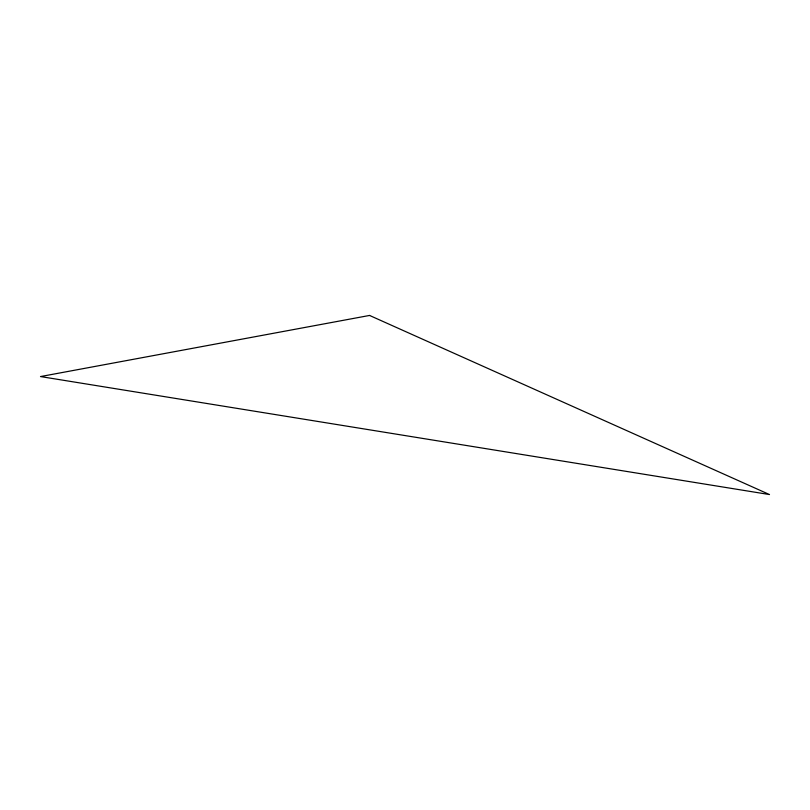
<?xml version="1.0" encoding="UTF-8"?>
<svg xmlns="http://www.w3.org/2000/svg" width="810" height="810" viewBox="0 0 810 810"><rect width="100%" height="100%" fill="white"/><g stroke="black" fill="none" stroke-linecap="round" stroke-linejoin="round"><path stroke-width="1.21" d="M369.562 315.444L40.5 376.559L769.5 494.556L369.562 315.444"/></g></svg>
